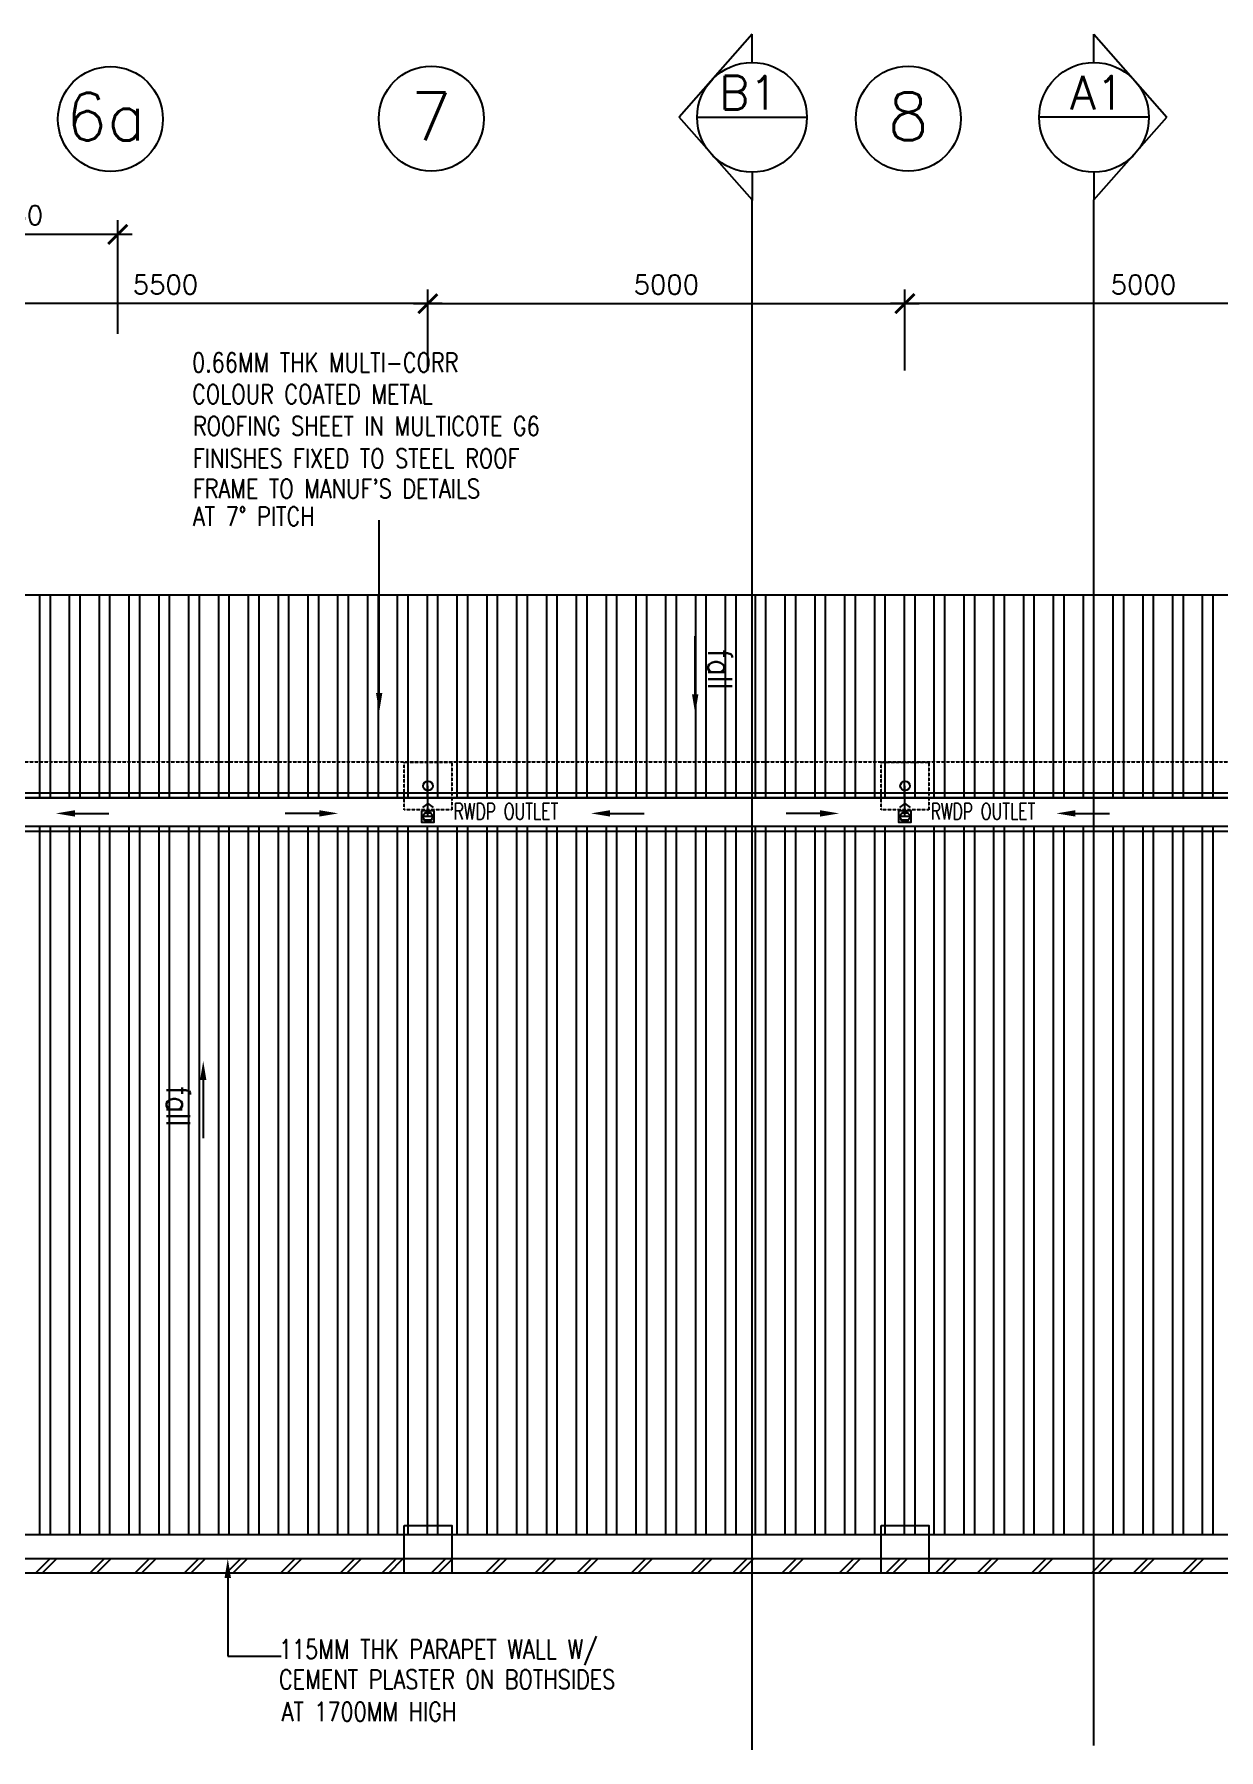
# Model space of a CAD drawing. Extents: x 2266480 to 2405436, y -858634 to -757865.
# Drawn here: x 2306394 to 2318808, y -786525 to -768547 of the extents above; entities that cross this region are included whole.
import ezdxf

# ---------------------------------------------------------------- set-up
doc = ezdxf.new("R2010")
doc.units = 0
doc.header["$LTSCALE"] = 10
doc.header["$MEASUREMENT"] = 0
doc.linetypes.add('DIVIDE', pattern=[1.25, 0.5, -0.25, 0, -0.25, 0, -0.25])
doc.linetypes.add('HIDDEN', pattern=[0.375, 0.25, -0.125])
doc.layers.get('0').update_dxf_attribs({"linetype": 'CONTINUOUS'})
doc.layers.get('DEFPOINTS').update_dxf_attribs({"linetype": 'CONTINUOUS'})
for name, color, linetype in [('AR', 7, 'CONTINUOUS'), ('AR1', 7, 'CONTINUOUS'), ('BEAM', 1, 'HIDDEN'), ('COL', 3, 'CONTINUOUS'), ('DIM', 7, 'CONTINUOUS'), ('FFL', 7, 'CONTINUOUS'), ('FIT', 5, 'CONTINUOUS'), ('FLASH', 35, 'CONTINUOUS'), ('GRID-T', 7, 'CONTINUOUS'), ('H', 1, 'CONTINUOUS'), ('hatch', 7, 'CONTINUOUS'), ('hatchb', 251, 'CONTINUOUS'), ('LINE', 7, 'CONTINUOUS'), ('PIPE', 5, 'DIVIDE'), ('ROOF', 7, 'CONTINUOUS'), ('RWDP', 145, 'CONTINUOUS'), ('SPEC', 7, 'CONTINUOUS'), ('T25', 7, 'CONTINUOUS'), ('WALL', 2, 'CONTINUOUS'), ('WP', 50, 'DIVIDE')]:
    doc.layers.add(name, color=color, linetype=linetype)
doc.styles.add('ROMANS', font='romans')
doc.styles.get("Standard").update_dxf_attribs({"font": 'ROMANS.SHX'})
doc.dimstyles.new('STANDARD$0', dxfattribs={"dimscale": 0, "dimtxt": 8, "dimasz": 6, "dimexe": 1, "dimexo": 1, "dimgap": 3, "dimtad": 1, "dimdec": 0, "dimlfac": -1, "dimrnd": 1, "dimzin": 0, "dimdsep": 46, "dimtxsty": 'Standard', "dimcen": 0, "dimclrd": 5, "dimclre": 250, "dimadec": 0, "dimazin": 0, "dimtfac": 1, "dimtdec": 4, "dimtofl": 0, "dimtmove": 0, "dimatfit": 3, "dimfxl": 1, "dimtolj": 1, "dimtzin": 0, "dimarcsym": 0})

# ---------------------------------------------------------------- blocks, each defined once
blk = doc.blocks.new('_ARCHTICK')
at = {"color": 0, "linetype": 'ByBlock', "const_width": 0.15}
blk.add_lwpolyline([(-0.5, -0.5), (0.5, 0.5)], dxfattribs=at)
blk = doc.blocks.new('*D151')
at = {"layer": 'DEFPOINTS', "color": 0, "transparency": 16777216}
for p in [(2305019, -770644), (2305019, -771835), (2307269, -771835)]:
    blk.add_point(p, dxfattribs=at)
at = {"layer": 'DIM', "color": 7, "lineweight": -2, "transparency": 16777216}
for p, q in [((2305019, -771685), (2305019, -770494)), ((2307269, -771685), (2307269, -770494)), ((2307419, -770644), (2304869, -770644))]:
    blk.add_line(p, q, dxfattribs=at)
at = {"layer": 'DIM', "color": 7, "lineweight": -2, "transparency": 16777216, "xscale": 200, "yscale": 200, "zscale": 200}
for p, rotation in [((2305019, -770644), 180.0000000117542), ((2307269, -770644), 1.175419761523244e-08)]:
    blk.add_blockref('_ARCHTICK', p, dxfattribs=dict(at, rotation=rotation))
at = {"layer": 'DIM', "color": 7, "transparency": 16777216, "insert": (2306144, -770444), "char_height": 200, "attachment_point": 5, "rotation": 0, "style": 'ROMANS'}
blk.add_mtext('\\A1;2250', dxfattribs=at)
blk = doc.blocks.new('*D159')
at = {"layer": 'DEFPOINTS', "color": 0, "transparency": 16777216}
for p in [(2315519, -771370), (2315519, -772220), (2320519, -772220)]:
    blk.add_point(p, dxfattribs=at)
at = {"layer": 'DIM', "color": 7, "lineweight": -2, "transparency": 16777216}
for p, q in [((2315519, -772070), (2315519, -771220)), ((2320519, -772070), (2320519, -771220)), ((2320669, -771370), (2315369, -771370))]:
    blk.add_line(p, q, dxfattribs=at)
at = {"layer": 'DIM', "color": 7, "lineweight": -2, "transparency": 16777216, "xscale": 200, "yscale": 200, "zscale": 200}
for p, rotation in [((2315519, -771370), 179.99999998825), ((2320519, -771370), 359.99999998825)]:
    blk.add_blockref('_ARCHTICK', p, dxfattribs=dict(at, rotation=rotation))
at = {"layer": 'DIM', "color": 7, "transparency": 16777216, "insert": (2318019, -771170), "char_height": 200, "attachment_point": 5, "rotation": 360, "style": 'ROMANS'}
blk.add_mtext('\\A1;5000', dxfattribs=at)
blk = doc.blocks.new('*D160')
at = {"layer": 'DEFPOINTS', "color": 0, "transparency": 16777216}
for p in [(2305019, -771370), (2305019, -772220), (2310519, -772220)]:
    blk.add_point(p, dxfattribs=at)
at = {"layer": 'DIM', "color": 7, "lineweight": -2, "transparency": 16777216}
for p, q in [((2305019, -772070), (2305019, -771220)), ((2310519, -772070), (2310519, -771220)), ((2310669, -771370), (2304869, -771370))]:
    blk.add_line(p, q, dxfattribs=at)
at = {"layer": 'DIM', "color": 7, "lineweight": -2, "transparency": 16777216, "xscale": 200, "yscale": 200, "zscale": 200}
for p, rotation in [((2305019, -771370), 179.9999999882497), ((2310519, -771370), 359.9999999882497)]:
    blk.add_blockref('_ARCHTICK', p, dxfattribs=dict(at, rotation=rotation))
at = {"layer": 'DIM', "color": 7, "transparency": 16777216, "insert": (2307769, -771170), "char_height": 200, "attachment_point": 5, "rotation": 360, "style": 'ROMANS'}
blk.add_mtext('\\A1;5500', dxfattribs=at)
blk = doc.blocks.new('*D161')
at = {"layer": 'DEFPOINTS', "color": 0, "transparency": 16777216}
for p in [(2315519, -771370), (2310519, -772220), (2315519, -772220)]:
    blk.add_point(p, dxfattribs=at)
at = {"layer": 'DIM', "color": 7, "lineweight": -2, "transparency": 16777216}
for p, q in [((2310519, -772070), (2310519, -771220)), ((2315519, -772070), (2315519, -771220)), ((2310369, -771370), (2315669, -771370))]:
    blk.add_line(p, q, dxfattribs=at)
at = {"layer": 'DIM', "color": 7, "lineweight": -2, "transparency": 16777216, "xscale": 200, "yscale": 200, "zscale": 200, "rotation": 180}
blk.add_blockref('_ARCHTICK', (2310519, -771370), dxfattribs=at)
at = {"layer": 'DIM', "color": 7, "lineweight": -2, "transparency": 16777216, "xscale": 200, "yscale": 200, "zscale": 200}
blk.add_blockref('_ARCHTICK', (2315519, -771370), dxfattribs=at)
at = {"layer": 'DIM', "color": 7, "transparency": 16777216, "insert": (2313019, -771170), "char_height": 200, "attachment_point": 5, "style": 'ROMANS'}
blk.add_mtext('\\A1;5000', dxfattribs=at)
blk = doc.blocks.new('100FT')
at = {"layer": 'PIPE', "linetype": 'Continuous'}
blk.add_circle((0, 0), 50, dxfattribs=at)
at = {"layer": 'WP', "linetype": 'Continuous'}
for p, q in [((-37, 34), (37, 34)), ((-50, -3), (50, -3)), ((-34, -37), (34, -37))]:
    blk.add_line(p, q, dxfattribs=at)
blk = doc.blocks.new('A$C7CE3714C')
at = {"layer": 'FIT'}
blk.add_lwpolyline([(0, 0), (126, 0), (126, 126), (0, 126)], close=True, dxfattribs=at)
at = {"layer": 'FIT', "xscale": -1}
blk.add_blockref('100FT', (63, 66), dxfattribs=at)

msp = doc.modelspace()

# ---------------------------------------------------------------- hatches: boundary and pattern name
at = {"layer": 'hatch'}
h = msp.add_hatch(dxfattribs=at)
h.set_pattern_fill('STEEL', color=0, scale=2500, angle=45, style=0)
h.set_pattern_definition([(90, (0, 0), (-312.5, 6e-14), []), (90, (-110.5, 110.5), (-312.5, 6e-14), [])])
h.paths.add_polyline_path([(2300144.4, -774424.1), (2300144.4, -776171), (2300294.4, -776171), (2300294.4, -776548.8), (2325022.9, -776548.8), (2325022.9, -775924.5), (2325194.4, -775921), (2325194.4, -774424.1)])
h = msp.add_hatch(dxfattribs=at)
h.set_pattern_fill('STEEL', color=0, scale=2500, angle=45, style=0)
h.set_pattern_definition([(90, (0, 0), (-312.5, 6e-14), []), (90, (-110.5, 110.5), (-312.5, 6e-14), [])])
h.paths.add_polyline_path([(2300527.4, -776846.7), (2300527.4, -784099.1), (2304419.4, -784099.1), (2304419.4, -783924.1), (2305519.4, -783924.1), (2305519.4, -784274.1), (2334010.3, -784274.1), (2334019.4, -783924.1), (2335194.4, -783924.1), (2335194.4, -780099.1), (2325269.4, -780099.1), (2325269.4, -780149.1), (2325019.4, -780149.1), (2325019.4, -779174.1), (2325194.4, -779174.1), (2325194.4, -776846.7)])

# ---------------------------------------------------------------- linework, layer by layer
at = {"layer": 'AR', "color": 0}
for p, q in [((2313916.8, -768547.2), (2313154.5, -769414.7)), ((2313916.8, -768842.3), (2313916.8, -768547.2)), ((2317500.6, -768547.2), (2318262.9, -769414.7)), ((2317500.6, -768842.3), (2317500.6, -768547.2)), ((2313916.8, -770282.2), (2313154.5, -769414.7)), ((2313341.8, -769417.3), (2314491.8, -769417.3)), ((2318075.6, -769417.3), (2316925.6, -769417.3)), ((2317500.6, -770282.2), (2318262.9, -769414.7)), ((2313916.8, -769992.3), (2313916.8, -770287.4)), ((2317500.6, -769992.3), (2317500.6, -770282.2)), ((2313916.8, -786525), (2313916.8, -770282.2)), ((2317500.6, -786481.2), (2317500.6, -770282.2))]:
    msp.add_line(p, q, dxfattribs=at)
for centre in [(2313916.8, -769417.3), (2317500.6, -769417.3)]:
    msp.add_circle(centre, 575, dxfattribs=at)
at = {"layer": 'BEAM', "color": 0}
msp.add_line((2300294.4, -776171), (2325502.4, -776171), dxfattribs=at)
for points in [[(2310269.4, -776174.1), (2310769.4, -776174.1), (2310769.4, -776674.1), (2310269.4, -776674.1)], [(2315269.4, -776174.1), (2315769.4, -776174.1), (2315769.4, -776674.1), (2315269.4, -776674.1)]]:
    msp.add_lwpolyline(points, close=True, dxfattribs=at)
at = {"layer": 'COL', "color": 0}
for points in [[(2310269.4, -784174.1), (2310769.4, -784174.1), (2310769.4, -784674.1), (2310269.4, -784674.1)], [(2315269.4, -784174.1), (2315769.4, -784174.1), (2315769.4, -784674.1), (2315269.4, -784674.1)]]:
    msp.add_lwpolyline(points, close=True, dxfattribs=at)
at = {"layer": 'FLASH', "color": 0}
msp.add_line((2334010.3, -784274.1), (2305519.4, -784274.1), dxfattribs=at)
at = {"layer": 'GRID-T', "color": 0}
for centre in [(2307192.2, -769435.8), (2310555, -769431.5), (2315555, -769431.5)]:
    msp.add_circle(centre, 550, dxfattribs=at)
at = {"layer": 'H', "color": 0}
for p, q in [((2306407.6, -784674.1), (2306557.6, -784524.1)), ((2306478.3, -784674.1), (2306628.3, -784524.1)), ((2306976.6, -784674.1), (2307126.6, -784524.1)), ((2307047.3, -784674.1), (2307197.3, -784524.1)), ((2307447.7, -784674.1), (2307597.7, -784524.1)), ((2307518.4, -784674.1), (2307668.4, -784524.1)), ((2307965.3, -784674.1), (2308115.3, -784524.1)), ((2308036, -784674.1), (2308186, -784524.1)), ((2308404.6, -784674.1), (2308554.6, -784524.1)), ((2308475.3, -784674.1), (2308625.3, -784524.1)), ((2308973.6, -784674.1), (2309123.6, -784524.1)), ((2309044.3, -784674.1), (2309194.3, -784524.1)), ((2309600.4, -784674.1), (2309750.4, -784524.1)), ((2309671.1, -784674.1), (2309821.1, -784524.1)), ((2310037.7, -784674.1), (2310187.7, -784524.1)), ((2310108.4, -784674.1), (2310258.4, -784524.1)), ((2310555.3, -784674.1), (2310705.3, -784524.1)), ((2310626, -784674.1), (2310776, -784524.1)), ((2311122.7, -784674.1), (2311272.7, -784524.1)), ((2311193.4, -784674.1), (2311343.4, -784524.1)), ((2311640.3, -784674.1), (2311790.3, -784524.1)), ((2311711, -784674.1), (2311861, -784524.1)), ((2312079.7, -784674.1), (2312229.7, -784524.1)), ((2312150.4, -784674.1), (2312300.4, -784524.1)), ((2312648.7, -784674.1), (2312798.7, -784524.1)), ((2312719.4, -784674.1), (2312869.4, -784524.1)), ((2313275.4, -784674.1), (2313425.4, -784524.1)), ((2313346.1, -784674.1), (2313496.1, -784524.1)), ((2313712.7, -784674.1), (2313862.7, -784524.1)), ((2313783.4, -784674.1), (2313933.4, -784524.1)), ((2314230.3, -784674.1), (2314380.3, -784524.1)), ((2314301.1, -784674.1), (2314451.1, -784524.1)), ((2314831, -784674.1), (2314981, -784524.1)), ((2314901.8, -784674.1), (2315051.8, -784524.1)), ((2315320.2, -784674.1), (2315470.2, -784524.1)), ((2315391, -784674.1), (2315541, -784524.1)), ((2315837.9, -784674.1), (2315987.9, -784524.1)), ((2315908.6, -784674.1), (2316058.6, -784524.1)), ((2316277.2, -784674.1), (2316427.2, -784524.1)), ((2316347.9, -784674.1), (2316497.9, -784524.1)), ((2316846.2, -784674.1), (2316996.2, -784524.1)), ((2316916.9, -784674.1), (2317066.9, -784524.1)), ((2317472.9, -784674.1), (2317622.9, -784524.1)), ((2317543.7, -784674.1), (2317693.7, -784524.1)), ((2317910.3, -784674.1), (2318060.3, -784524.1)), ((2317981, -784674.1), (2318131, -784524.1)), ((2318427.9, -784674.1), (2318577.9, -784524.1)), ((2318498.6, -784674.1), (2318648.6, -784524.1))]:
    msp.add_line(p, q, dxfattribs=at)
at = {"layer": 'hatchb', "color": 0}
msp.add_lwpolyline([(2300144.4, -774424.1), (2300144.4, -776171), (2300294.4, -776171), (2300294.4, -776548.8), (2325022.9, -776548.8), (2325022.9, -775924.5), (2325194.4, -775921), (2325194.4, -774424.1), (2300144.4, -774424.1)], dxfattribs=at)
at = {"layer": 'LINE', "color": 0}
for p, q in [((2310008.8, -775451.3), (2310008.8, -773639)), ((2308422.1, -784724.1), (2308422.1, -785544.6)), ((2308422.1, -785544.6), (2308980.3, -785544.6))]:
    msp.add_line(p, q, dxfattribs=at)
for points in [[(2310042.1, -775451.3), (2309975.5, -775451.3), (2310008.8, -775651.3)], [(2308388.8, -784724.1), (2308455.4, -784724.1), (2308422.1, -784524.1)]]:
    msp.add_solid(points, dxfattribs=at)
at = {"layer": 'ROOF', "color": 0}
for p, q in [((2325444.4, -774424.1), (2300144.4, -774424.1)), ((2325002.4, -776498.8), (2300294.4, -776498.8)), ((2325269.4, -776548.8), (2300294.4, -776548.8)), ((2300294.4, -776846.7, 0), (2325444.4, -776846.7, 0)), ((2300294.4, -776898.8, 0), (2325444.4, -776898.8, 0))]:
    msp.add_line(p, q, dxfattribs=at)
at = {"layer": 'RWDP', "color": 0}
for p, q in [((2310519.4, -776729.7), (2310519.4, -776424.1)), ((2315519.4, -776729.7), (2315519.4, -776424.1)), ((2310519.4, -776607), (2310463.6, -776650)), ((2310519.4, -776607), (2310575.2, -776650)), ((2315519.4, -776607), (2315463.6, -776650)), ((2315519.4, -776607), (2315575.2, -776650)), ((2306821, -776712.5), (2307177.1, -776712.5)), ((2309380.6, -776712.5), (2309024.5, -776712.5)), ((2312429, -776712.5), (2312785.1, -776712.5)), ((2314630.6, -776712.5), (2314274.5, -776712.5)), ((2317305.9, -776712.5), (2317662, -776712.5))]:
    msp.add_line(p, q, dxfattribs=at)
for centre in [(2310521, -776424.1), (2315521, -776424.1)]:
    msp.add_circle(centre, 50, dxfattribs=at)
for points in [[(2306821, -776745.8), (2306821, -776679.1), (2306621, -776712.5)], [(2309380.6, -776745.8), (2309380.6, -776679.1), (2309580.6, -776712.5)], [(2312429, -776745.8), (2312429, -776679.1), (2312229, -776712.5)], [(2314630.6, -776745.8), (2314630.6, -776679.1), (2314830.6, -776712.5)], [(2317305.9, -776745.8), (2317305.9, -776679.1), (2317105.9, -776712.5)]]:
    msp.add_solid(points, dxfattribs=at)
at = {"layer": 'SPEC', "color": 0}
for p, q in [((2313321, -775464.1), (2313321, -774854.1)), ((2308164.7, -779506.9), (2308164.7, -780116.9))]:
    msp.add_line(p, q, dxfattribs=at)
for points in [[(2313287.7, -775464.1), (2313354.3, -775464.1), (2313321, -775664.1)], [(2308198, -779506.9), (2308131.3, -779506.9), (2308164.7, -779306.9)]]:
    msp.add_solid(points, dxfattribs=at)
at = {"layer": 'WALL', "color": 0}
for p, q in [((2334269.4, -784524.1), (2305269.4, -784524.1)), ((2335019.4, -784674.1), (2305252.4, -784674.1))]:
    msp.add_line(p, q, dxfattribs=at)

# ---------------------------------------------------------------- block references
at = {"layer": 'T25', "color": 0, "xscale": -1, "rotation": 180}
for p in [(2310456.4, -776682), (2315456.4, -776682)]:
    msp.add_blockref('A$C7CE3714C', p, dxfattribs=at)

# ---------------------------------------------------------------- texts
at = {"layer": 'AR1', "color": 0, "style": 'ROMANS'}
for s, p in [('B1', (2313573.3, -769333.7)), ('A1', (2317249.7, -769333.7))]:
    msp.add_text(s, height=350, dxfattribs=at).set_placement(p)
at = {"layer": 'FFL', "color": 0, "style": 'ROMANS', "width": 0.8}
for s, p in [('0.66MM THK MULTI-CORR ', (2308047.9, -772086.5)), ('COLOUR COATED METAL', (2308047.9, -772418.4)), ('ROOFING SHEET IN MULTICOTE G6', (2308056.6, -772752.6)), ('FINISHES FIXED TO STEEL ROOF', (2308056.6, -773092.1)), ("FRAME TO MANUF'S DETAILS", (2308056.6, -773409)), ('AT 7%%d PITCH', (2308056.6, -773698.9)), ('115MM THK PARAPET WALL W/', (2308958.2, -785571.7)), ('CEMENT PLASTER ON BOTHSIDES', (2308958.2, -785888.6)), ('AT 1700MM HIGH', (2308986.4, -786226.7))]:
    msp.add_text(s, height=200, dxfattribs=at).set_placement(p)
at = {"layer": 'GRID-T', "color": 0, "style": 'ROMANS'}
for s, p in [('6a', (2306726.7, -769661.5)), ('7', (2310339.9, -769657.2)), ('8', (2315339.9, -769657.2))]:
    msp.add_text(s, height=500, dxfattribs=at).set_placement(p)
at = {"layer": 'RWDP', "color": 0, "style": 'ROMANS', "width": 0.7}
for p in [(2310789.8, -776775.9), (2315789.8, -776775.9)]:
    msp.add_text('RWDP OUTLET', height=170, dxfattribs=at).set_placement(p)
at = {"layer": 'SPEC', "color": 0, "style": 'ROMANS', "width": 0.85}
for p in [(2313456.9, -774987.9), (2307778.7, -779568.1)]:
    msp.add_text('fall', height=250, rotation=270, dxfattribs=at).set_placement(p)

# ---------------------------------------------------------------- dimensions: what is measured, and where the dimension line sits
at = {"layer": 'DIM', "color": 0}
for p1, p2, distance, picture, middle in [((2307269.4, -771835.2), (2305019.4, -771835.2), -1191.7, '*D151', (2306144.4, -770443.5)), ((2310519.4, -772220.5), (2305019.4, -772220.5), -850.6, '*D160', (2307769.4, -771169.9)), ((2310519.4, -772220.5), (2315519.4, -772220.5), 850.6, '*D161', (2313019.4, -771169.9)), ((2320519.4, -772220.5), (2315519.4, -772220.5), -850.6, '*D159', (2318019.4, -771169.9))]:
    dim = msp.add_aligned_dim(p1=p1, p2=p2, distance=distance, dimstyle='STANDARD$0', override={"dimscale": 100, "dimtxt": 2, "dimasz": 2, "dimexe": 1.5, "dimexo": 1.5, "dimgap": 1, "dimtxsty": 'ROMANS', "dimblk": 'ARCHTICK', "dimdle": 1.5, "dimclrd": 7, "dimclre": 7, "dimclrt": 7, "dimtdec": 0, "dimtmove": 2}, dxfattribs=at)
    dim.commit()
    dim.dimension.update_dxf_attribs({"geometry": picture, "text_midpoint": middle})

doc.saveas('drawing.dxf')
